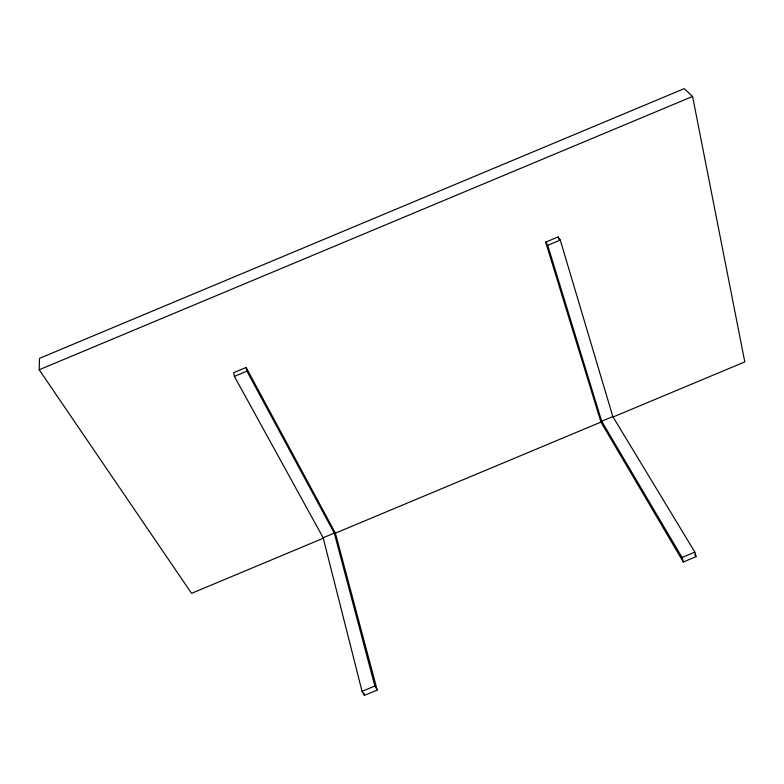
<?xml version="1.0" encoding="UTF-8"?>
<svg xmlns="http://www.w3.org/2000/svg" width="784" height="784" viewBox="0 0 784 784"><rect width="100%" height="100%" fill="white"/><g stroke="black" fill="none" stroke-linecap="round" stroke-linejoin="round"><path stroke-width="1.18" d="M323.214 538.265L191.561 593.341L39.2 369.764L39.504 358.337L684.246 88.631L692.586 96.452L744.8 361.914L613.147 416.98M39.2 369.764L692.586 96.452M246.127 367.461L233.642 372.684L234.387 376.398L323.145 537.746L362.061 691.351L364.433 695.369L377.192 690.028L335.395 533.169L246.127 367.461L246.921 371.155L334.288 533.081L374.86 685.99L377.192 690.028M545.654 242.168L558.139 236.944L560.266 240.08L612.823 416.569L694.859 552.132L696.055 556.64L683.305 561.981L600.956 422.086L545.654 242.168L547.732 245.323L601.681 421.233L682.06 557.483L683.305 561.981M234.387 376.398L246.921 371.155M547.732 245.323L560.266 240.08M323.145 537.746L334.288 533.081M601.681 421.233L612.823 416.569M335.395 533.169L600.956 422.086M362.061 691.351L374.86 685.99M682.06 557.483L694.859 552.132M694.791 554.553L696.055 556.64M558.139 236.944L558.835 239.296M363.835 692.997L364.433 695.369"/></g></svg>
